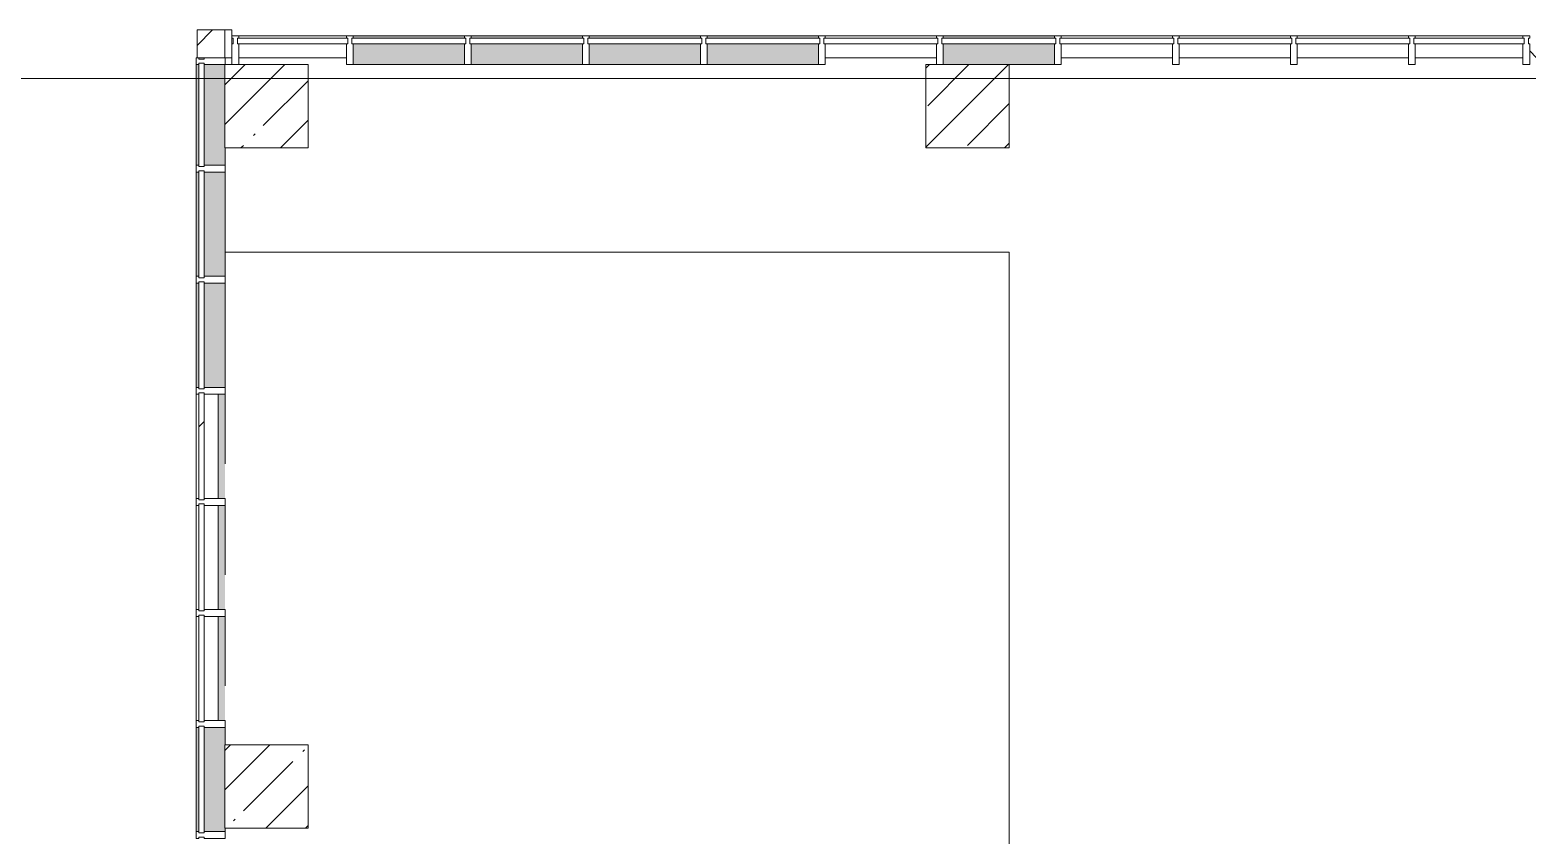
# Model space of a CAD drawing. Header units: millimetres. Extents: x -6228 to 201956, y -8553 to 30426.
# Drawn here: x 2656 to 13440, y 21550 to 27350 of the extents above; entities that cross this region are included whole.
import ezdxf

# ---------------------------------------------------------------- set-up
doc = ezdxf.new("R2010")
doc.units = ezdxf.units.MM
doc.linetypes.add('200_ШТРИХ__ш1_п0_6_', pattern=[800, 500, -300])
doc.linetypes.add('Осевая', pattern=[15875, 3175, -2381.25, 7937.5, -2381.25])
for name, color, linetype, lineweight in [('A-DETL-MBND-1', 7, '200_ШТРИХ__ш1_п0_6_', 9), ('A-GLAZ-CURT', 7, 'Continuous', 5), ('A-GLAZ-CWMG', 7, 'Continuous', 5), ('A-WALL', 7, 'Continuous', 5), ('S-COLS', 7, 'Continuous', 5), ('Оси', 7, 'Continuous', 9), ('Оси-2', 7, 'Осевая', 9)]:
    doc.layers.add(name, color=color, linetype=linetype, lineweight=lineweight)
doc.layers.add('A-FLOR-1', color=7, linetype='Continuous', lineweight=5, true_color=0xaaaaaa)
doc.layers.add('A-GLAZ-CWMG-1', color=7, linetype='Continuous', lineweight=5, true_color=0x383e42)

# ---------------------------------------------------------------- blocks, each defined once
blk = doc.blocks.new('Прямоугольный импост - Импост структурный с накладкой - 190мм-22856805-2_1_2_птичка копия 1')
at = {"layer": 'A-GLAZ-CWMG'}
for p, q in [((0, 17), (-50, 17)), ((-50, 17), (-50, 0)), ((-50, 0), (-40, 0)), ((-40, 0), (-40, -40)), ((-10, -40), (-10, 0)), ((-10, 0), (0, 0)), ((0, 11), (0, 17)), ((-40, -40), (-50, -40)), ((-50, -40), (-50, -190)), ((0, -40), (-10, -40)), ((-50, -190), (0, -190))]:
    blk.add_line(p, q, dxfattribs=at)
blk = doc.blocks.new('Системная панель - Стекло - 40мм-22858580-2_1_2_птичка копия 1')
at = {"layer": 'A-GLAZ-CURT'}
for p, q in [((372.5, 40), (-372.5, 40)), ((-372.5, 40), (-372.5, 0)), ((-372.5, 0), (372.5, 0)), ((372.5, 0), (372.5, 40))]:
    blk.add_line(p, q, dxfattribs=at)
blk = doc.blocks.new('Системная панель - Стекло - 40мм-V26-2_1_2_птичка копия 1')
at = {"layer": 'A-GLAZ-CURT'}
for p, q in [((385, 40), (-385, 40)), ((-385, 40), (-385, 0)), ((-385, 0), (385, 0)), ((385, 0), (385, 40))]:
    blk.add_line(p, q, dxfattribs=at)
blk = doc.blocks.new('Прямоугольный импост - Импост структурный с накладкой - 190мм-22856798-2_1_2_птичка копия 1')
at = {"layer": 'A-GLAZ-CWMG'}
for p, q in [((-25, 0), (-25, 17)), ((-25, 17), (25, 17)), ((-15, 0), (-25, 0)), ((-15, -40), (-15, 0)), ((25, 0), (15, 0)), ((15, 0), (15, -40)), ((25, 17), (25, 0)), ((-25, -190), (-25, -40)), ((-25, -40), (-15, -40)), ((15, -40), (25, -40)), ((25, -40), (25, -190)), ((25, -190), (-25, -190))]:
    blk.add_line(p, q, dxfattribs=at)
blk = doc.blocks.new('Прямоугольный импост - Импост структурный с накладкой - 160мм-22858437-2_1_2_птичка копия 1')
at = {"layer": 'A-GLAZ-CWMG'}
for p, q in [((3854, 23925), (3854, 23175)), ((4011, 23925), (4011, 23175))]:
    blk.add_line(p, q, dxfattribs=at)
blk = doc.blocks.new('Системная панель - Стекло - 40мм-V27-2_1_2_птичка копия 1')
at = {"layer": 'A-GLAZ-CURT'}
for p, q in [((385, 40), (-385, 40)), ((-385, 40), (-385, 0)), ((-385, 0), (385, 0)), ((385, 0), (385, 40))]:
    blk.add_line(p, q, dxfattribs=at)
blk = doc.blocks.new('Системная панель - Стекло - 40мм-V28-2_1_2_птичка копия 1')
at = {"layer": 'A-GLAZ-CURT'}
h = blk.add_hatch(dxfattribs=at)
h.set_pattern_fill('FP_43', color=256, style=0, pattern_type=2)
h.set_pattern_definition([(135, (23850.1, -4371.1), (-1414.21, -1414.21), [1000, -3000]), (135, (24350.1, -5371.1), (-1414.21, -1414.21), [3000, -1000]), (135, (24850.1, -3371.1), (-1414.21, -1414.21), [1000, -3000])])
h.paths.add_polyline_path([(385, 40), (-385, 40), (-385, 0), (385, 0)])
for p, q in [((385, 40), (-385, 40)), ((-385, 40), (-385, 0)), ((-385, 0), (385, 0)), ((385, 0), (385, 40))]:
    blk.add_line(p, q, dxfattribs=at)
blk = doc.blocks.new('Системная панель - Стекло - 40мм-22856069-2_1_2_птичка копия 1')
at = {"layer": 'A-GLAZ-CURT'}
for p, q in [((397.5, 0), (-397.5, 0)), ((-397.5, 0), (-397.5, -40)), ((397.5, -40), (397.5, 0)), ((-397.5, -40), (397.5, -40))]:
    blk.add_line(p, q, dxfattribs=at)
blk = doc.blocks.new('Системная панель - Стекло - 40мм-22856070-2_1_2_птичка копия 1')
at = {"layer": 'A-GLAZ-CURT'}
h = blk.add_hatch(dxfattribs=at)
h.set_pattern_fill('FP_44', color=256, style=0, pattern_type=2)
h.set_pattern_definition([(45, (-9285, -26790), (-1414.21, 1414.21), [1000, -3000]), (45, (-10285, -27290), (-1414.21, 1414.21), [3000, -1000]), (45, (-8285, -27790), (-1414.21, 1414.21), [1000, -3000])])
h.paths.add_polyline_path([(410, -40), (410, 0), (-410, 0), (-410, -40)])
for p, q in [((410, 0), (-410, 0)), ((-410, 0), (-410, -40)), ((-410, -40), (410, -40)), ((410, -40), (410, 0))]:
    blk.add_line(p, q, dxfattribs=at)
blk = doc.blocks.new('Системная панель - Стекло - 40мм-V29-2_1_2_птичка копия 1')
at = {"layer": 'A-GLAZ-CURT'}
for p, q in [((410, 0), (-410, 0)), ((-410, 0), (-410, -40)), ((-410, -40), (410, -40)), ((410, -40), (410, 0))]:
    blk.add_line(p, q, dxfattribs=at)
blk = doc.blocks.new('Системная панель - Стекло - 40мм-22856305-2_1_2_птичка копия 1')
at = {"layer": 'A-GLAZ-CURT'}
h = blk.add_hatch(dxfattribs=at)
h.set_pattern_fill('FP_45', color=256, style=0, pattern_type=2)
h.set_pattern_definition([(45, (-11835.1, -26790), (-1414.21, 1414.21), [1000, -3000]), (45, (-12835.1, -27290), (-1414.21, 1414.21), [3000, -1000]), (45, (-10835.1, -27790), (-1414.21, 1414.21), [1000, -3000])])
h.paths.add_polyline_path([(410, -40), (410, 0), (-410, 0), (-410, -40), (130, -40)])
for p, q in [((410, 0), (-410, 0)), ((-410, 0), (-410, -40)), ((-410, -40), (410, -40)), ((410, -40), (410, 0))]:
    blk.add_line(p, q, dxfattribs=at)
blk = doc.blocks.new('Системная панель - Стекло - 40мм-V30-2_1_2_птичка копия 1')
at = {"layer": 'A-GLAZ-CURT'}
for p, q in [((410, 0), (-410, 0)), ((-410, 0), (-410, -40)), ((-410, -40), (410, -40)), ((410, -40), (410, 0))]:
    blk.add_line(p, q, dxfattribs=at)
blk = doc.blocks.new('Системная панель - Стекло - 40мм-V31-2_1_2_птичка копия 1')
at = {"layer": 'A-GLAZ-CURT'}
for p, q in [((397.5, 0), (-397.5, 0)), ((-397.5, 0), (-397.5, -40)), ((397.5, -40), (397.5, 0)), ((-397.5, -40), (397.5, -40))]:
    blk.add_line(p, q, dxfattribs=at)
blk = doc.blocks.new('Прямоугольный импост - Импост структурный с накладкой - 190мм-22856073-2_1_2_птичка копия 1')
at = {"layer": 'A-GLAZ-CWMG'}
for p, q in [((-50, 40), (-50, 190)), ((-50, 190), (0, 190)), ((0, 190), (0, 40)), ((-40, 40), (-50, 40)), ((-50, -17), (-50, 0)), ((-50, 0), (-40, 0)), ((-40, 0), (-40, 40)), ((-10, 40), (-10, 0)), ((0, 40), (-10, 40)), ((-10, 0), (0, 0)), ((0, 0), (0, -17)), ((0, -17), (-50, -17))]:
    blk.add_line(p, q, dxfattribs=at)
blk = doc.blocks.new('Прямоугольный импост - Импост структурный с накладкой - 160мм-22794259-2_1_2_птичка копия 1')
at = {"layer": 'A-GLAZ-CWMG'}
for p, q in [((4160, 27307), (4935, 27307)), ((4160, 27150), (4935, 27150))]:
    blk.add_line(p, q, dxfattribs=at)
blk = doc.blocks.new('Прямоугольный импост - Импост структурный с накладкой - 160мм-20149070-2_1_2_птичка копия 1')
at = {"layer": 'A-GLAZ-CWMG'}
for p, q in [((8385, 27307), (9185, 27307)), ((8385, 27150), (9185, 27150))]:
    blk.add_line(p, q, dxfattribs=at)
blk = doc.blocks.new('Прямоугольный импост - Импост структурный с накладкой - 160мм-22794460-2_1_2_птичка копия 1')
at = {"layer": 'A-GLAZ-CWMG'}
for p, q in [((10935, 27307), (11285, 27307)), ((10935, 27150), (11285, 27150))]:
    blk.add_line(p, q, dxfattribs=at)
blk = doc.blocks.new('Прямоугольный импост - Импост структурный с накладкой - 160мм-22794342-2_1_2_птичка копия 1')
at = {"layer": 'A-GLAZ-CWMG'}
for p, q in [((11285, 27307), (11735, 27307)), ((11285, 27150), (11735, 27150))]:
    blk.add_line(p, q, dxfattribs=at)
blk = doc.blocks.new('Прямоугольный импост - Импост структурный с накладкой - 190мм-22856065-2_1_2_птичка копия 1')
at = {"layer": 'A-GLAZ-CWMG'}
for p, q in [((-25, 40), (-25, 190)), ((-25, 190), (25, 190)), ((25, 190), (25, 40)), ((-15, 40), (-25, 40)), ((-25, -17), (-25, 0)), ((-25, 0), (-15, 0)), ((-15, 0), (-15, 40)), ((15, 40), (15, 0)), ((25, 40), (15, 40)), ((15, 0), (25, 0)), ((25, 0), (25, -17)), ((25, -17), (-25, -17))]:
    blk.add_line(p, q, dxfattribs=at)
blk = doc.blocks.new('Прямоугольный импост - Импост структурный с накладкой - 190мм-V32-2_1_2_птичка копия 1')
at = {"layer": 'A-GLAZ-CWMG'}
for p, q in [((-50, 190), (-50, 40)), ((0, 40), (0, 190)), ((-50, 40), (-40, 40)), ((-40, 0), (-50, 0)), ((-50, 0), (-50, -17)), ((-40, 40), (-40, 0)), ((-10, 0), (-10, 40)), ((-10, 40), (0, 40)), ((0, 0), (-10, 0)), ((0, -17), (0, 0)), ((-50, -17), (0, -17))]:
    blk.add_line(p, q, dxfattribs=at)
blk = doc.blocks.new('Системная панель - Стекло - 40мм-V58-2_1_2_птичка копия 1')
at = {"layer": 'A-GLAZ-CURT'}
h = blk.add_hatch(dxfattribs=at)
h.set_pattern_fill('FP_66', color=256, style=0, pattern_type=2)
h.set_pattern_definition([(135, (24650.1, -4371.1), (-1414.21, -1414.21), [1000, -3000]), (135, (25150.1, -5371.1), (-1414.21, -1414.21), [3000, -1000]), (135, (25650.1, -3371.1), (-1414.21, -1414.21), [1000, -3000])])
h.paths.add_polyline_path([(385, 40), (-385, 40), (-385, 0), (385, 0)])
for p, q in [((385, 40), (-385, 40)), ((-385, 40), (-385, 0)), ((-385, 0), (385, 0)), ((385, 0), (385, 40))]:
    blk.add_line(p, q, dxfattribs=at)
blk = doc.blocks.new('Прямоугольный импост - Импост структурный с накладкой - 190мм-V59-2_1_2_птичка копия 1')
at = {"layer": 'A-GLAZ-CWMG-1'}
for points in [[(3871, 24775), (3871, 25525), (3854, 25525), (3854, 24775)], [(4061, 24775), (4061, 25525), (3911, 25525), (3911, 24775)]]:
    blk.add_hatch(color=256, dxfattribs=at).paths.add_polyline_path(points)
at = {"layer": 'A-GLAZ-CWMG'}
for p, q in [((3854, 25525), (3854, 24775)), ((4061, 25525), (4061, 24775))]:
    blk.add_line(p, q, dxfattribs=at)
blk = doc.blocks.new('Системная панель - Стекло - 40мм-V60-2_1_2_птичка копия 1')
at = {"layer": 'A-GLAZ-CURT'}
for p, q in [((410, 0), (-410, 0)), ((-410, 0), (-410, -40)), ((-410, -40), (410, -40)), ((410, -40), (410, 0))]:
    blk.add_line(p, q, dxfattribs=at)
blk = doc.blocks.new('Прямоугольный импост - Импост структурный с накладкой - 190мм-23186024-2_1_2_птичка копия 1')
at = {"layer": 'A-GLAZ-CWMG-1'}
for points in [[(9730, 27290), (10035, 27290), (10035, 27307), (9235, 27307), (9235, 27290)], [(9730, 27100), (10035, 27100), (10035, 27250), (9235, 27250), (9235, 27100), (9710, 27100)]]:
    blk.add_hatch(color=256, dxfattribs=at).paths.add_polyline_path(points)
at = {"layer": 'A-GLAZ-CWMG'}
for p, q in [((9235, 27307), (10035, 27307)), ((9710, 27100), (10035, 27100))]:
    blk.add_line(p, q, dxfattribs=at)
blk = doc.blocks.new('Прямоугольный импост - Импост структурный с накладкой - 190мм-V61-2_1_2_птичка копия 1')
at = {"layer": 'A-GLAZ-CWMG'}
for p, q in [((-25, 40), (-25, 190)), ((25, 190), (25, 40)), ((-15, 40), (-25, 40)), ((-25, -17), (-25, 0)), ((-25, 0), (-15, 0)), ((-15, 0), (-15, 40)), ((15, 40), (15, 0)), ((25, 40), (15, 40)), ((15, 0), (25, 0)), ((25, 0), (25, -17)), ((25, -17), (-25, -17))]:
    blk.add_line(p, q, dxfattribs=at)
blk = doc.blocks.new('Системная панель - Стекло - 40мм-V62-2_1_2_птичка копия 1')
at = {"layer": 'A-GLAZ-CURT'}
for p, q in [((410, 0), (-410, 0)), ((-410, 0), (-410, -40)), ((-410, -40), (410, -40)), ((410, -40), (410, 0))]:
    blk.add_line(p, q, dxfattribs=at)
blk = doc.blocks.new('Прямоугольный импост - Импост структурный с накладкой - 190мм-V63-2_1_2_птичка копия 1')
at = {"layer": 'A-GLAZ-CWMG-1'}
for points in [[(7995, 27290), (8335, 27290), (8335, 27307), (7535, 27307), (7535, 27290)], [(7995, 27100), (8335, 27100), (8335, 27250), (7535, 27250), (7535, 27100)]]:
    blk.add_hatch(color=256, dxfattribs=at).paths.add_polyline_path(points)
at = {"layer": 'A-GLAZ-CWMG'}
for p, q in [((7535, 27307), (8335, 27307)), ((7535, 27100), (8335, 27100))]:
    blk.add_line(p, q, dxfattribs=at)
blk = doc.blocks.new('Системная панель - Стекло - 40мм-V90-2_1_2_птичка копия 1')
at = {"layer": 'A-GLAZ-CURT'}
for p, q in [((410, 0), (-410, 0)), ((-410, 0), (-410, -40)), ((-410, -40), (410, -40)), ((410, -40), (410, 0))]:
    blk.add_line(p, q, dxfattribs=at)
blk = doc.blocks.new('Системная панель - Стекло - 40мм-V91-2_1_2_птичка копия 1')
at = {"layer": 'A-GLAZ-CURT'}
for p, q in [((410, 0), (-410, 0)), ((-410, 0), (-410, -40)), ((-410, -40), (410, -40)), ((410, -40), (410, 0))]:
    blk.add_line(p, q, dxfattribs=at)
blk = doc.blocks.new('Прямоугольный импост - Импост структурный с накладкой - 190мм-22858574-2_1_2_птичка копия 1')
at = {"layer": 'A-GLAZ-CWMG-1'}
for points in [[(3871, 26375), (3871, 27100), (3854, 27100), (3854, 26375)], [(4061, 26375), (4060, 27100), (3911, 27100), (3911, 26375), (4060, 26375)]]:
    blk.add_hatch(color=256, dxfattribs=at).paths.add_polyline_path(points)
at = {"layer": 'A-GLAZ-CWMG'}
for p, q in [((3854, 27100), (3854, 26375)), ((4061, 26500), (4061, 26375))]:
    blk.add_line(p, q, dxfattribs=at)
blk = doc.blocks.new('BSC_Колонна _Прямоугольная - 200х200-22401950-2_1_2_птичка копия 1')
at = {"layer": 'S-COLS'}
h = blk.add_hatch(dxfattribs=at)
h.set_pattern_fill('FP_104', color=256, style=0, pattern_type=2)
h.set_pattern_definition([(45, (-3960, -27250), (-176.7767, 176.7767), [])])
h.paths.add_polyline_path([(100, -100), (100, 100), (-100, 100), (-100, -100)])
for p, q in [((100, 100), (-100, 100)), ((-100, 100), (-100, -100)), ((100, -100), (100, 100)), ((-100, -100), (100, -100))]:
    blk.add_line(p, q, dxfattribs=at)
blk = doc.blocks.new('Системная панель - Стекло - 40мм-V103-2_1_2_птичка копия 1')
at = {"layer": 'A-GLAZ-CURT'}
h = blk.add_hatch(dxfattribs=at)
h.set_pattern_fill('FP_105', color=256, style=0, pattern_type=2)
h.set_pattern_definition([(45, (-6735, -26790), (-1414.21, 1414.21), [1000, -3000]), (45, (-7735, -27290), (-1414.21, 1414.21), [3000, -1000]), (45, (-5735, -27790), (-1414.21, 1414.21), [1000, -3000])])
h.paths.add_polyline_path([(410, -40), (410, 0), (-410, 0), (-410, -40), (25, -40)])
for p, q in [((410, 0), (-410, 0)), ((-410, 0), (-410, -40)), ((-410, -40), (410, -40)), ((410, -40), (410, 0))]:
    blk.add_line(p, q, dxfattribs=at)
blk = doc.blocks.new('Системная панель - Стекло - 40мм-V104-2_1_2_птичка копия 1')
at = {"layer": 'A-GLAZ-CURT'}
for p, q in [((385, 40), (-385, 40)), ((-385, 40), (-385, 0)), ((-385, 0), (385, 0)), ((385, 0), (385, 40))]:
    blk.add_line(p, q, dxfattribs=at)
blk = doc.blocks.new('BSC_Колонна _Прямоугольная - 600х600-V108-2_1_2_птичка копия 1')
at = {"layer": 'S-COLS'}
h = blk.add_hatch(dxfattribs=at)
h.set_pattern_fill('FP_108', color=256, style=0, pattern_type=2)
h.set_pattern_definition([(45, (-9410, -26800), (-285.123, 285.123), []), (45, (-9124.88, -26800), (-285.123, 285.123), [504.031, -100.806, 16.764, -84.042])])
h.paths.add_polyline_path([(-300, -300), (300, -300), (300, 300), (-300, 300)])
for p, q in [((300, 300), (-300, 300)), ((-300, 300), (-300, -300)), ((300, -300), (300, 300)), ((-300, -300), (300, -300))]:
    blk.add_line(p, q, dxfattribs=at)
blk = doc.blocks.new('BSC_Колонна _Прямоугольная - 600х600-V109-2_1_2_птичка копия 1')
at = {"layer": 'S-COLS'}
h = blk.add_hatch(dxfattribs=at)
h.set_pattern_fill('FP_109', color=256, style=0, pattern_type=2)
h.set_pattern_definition([(45, (-4360, -26800), (-285.123, 285.123), []), (45, (-4074.88, -26800), (-285.123, 285.123), [504.031, -100.806, 16.764, -84.042])])
h.paths.add_polyline_path([(-300, -300), (300, -300), (300, 300), (-300, 300), (-300, -38)])
for p, q in [((300, 300), (-300, 300)), ((-300, 300), (-300, -300)), ((300, -300), (300, 300)), ((-300, -300), (300, -300))]:
    blk.add_line(p, q, dxfattribs=at)
blk = doc.blocks.new('BSC_Колонна _Прямоугольная - 600х600-V110-2_1_2_птичка копия 1')
at = {"layer": 'S-COLS'}
h = blk.add_hatch(dxfattribs=at)
h.set_pattern_fill('FP_111', color=256, style=0, pattern_type=2)
h.set_pattern_definition([(45, (-4360, -21900), (-285.123, 285.123), []), (45, (-4074.88, -21900), (-285.123, 285.123), [504.031, -100.806, 16.764, -84.042])])
h.paths.add_polyline_path([(-300, -300), (300, -300), (300, 300), (-300, 300)])
for p, q in [((300, 300), (-300, 300)), ((-300, 300), (-300, -300)), ((300, -300), (300, 300)), ((-300, -300), (300, -300))]:
    blk.add_line(p, q, dxfattribs=at)
blk = doc.blocks.new('Системная панель - Стекло - 40мм-V119-2_1_2_птичка копия 1')
at = {"layer": 'A-GLAZ-CURT'}
for p, q in [((385, 40), (-385, 40)), ((-385, 40), (-385, 0)), ((-385, 0), (385, 0)), ((385, 0), (385, 40))]:
    blk.add_line(p, q, dxfattribs=at)
blk = doc.blocks.new('Прямоугольный импост - Импост структурный с накладкой - 190мм-V120-2_1_2_птичка копия 1')
at = {"layer": 'A-GLAZ-CWMG-1'}
for points in [[(3871, 21575), (3871, 22325), (3854, 22325), (3854, 21575)], [(4061, 21575), (4061, 22325), (3911, 22325), (3911, 21575), (4060, 21575)]]:
    blk.add_hatch(color=256, dxfattribs=at).paths.add_polyline_path(points)
at = {"layer": 'A-GLAZ-CWMG'}
for p, q in [((3854, 22325), (3854, 21575)), ((4061, 22325), (4061, 22200)), ((4061, 21600), (4061, 21575))]:
    blk.add_line(p, q, dxfattribs=at)
blk = doc.blocks.new('Прямоугольный импост - Импост структурный с накладкой - 190мм-V138-2_1_2_птичка копия 1')
at = {"layer": 'A-DETL-MBND-1'}
blk.add_hatch(color=256, dxfattribs=at).paths.add_polyline_path([(4061, 23975), (4061, 24725), (4011, 24725), (4011, 23975)])
blk.add_line((4061, 24725), (4061, 23975), dxfattribs=at)

msp = doc.modelspace()

# ---------------------------------------------------------------- hatches: boundary and pattern name
at = {"layer": 'A-WALL'}
h = msp.add_hatch(dxfattribs=at)
h.set_pattern_fill('FP_30', color=256, style=0, pattern_type=2)
h.set_pattern_definition([(135, (0, 0), (-176.7767, -176.7767), [])])
h.paths.add_polyline_path([(13710, 27150), (13710, 27350), (13460.3, 27350), (13460.3, 27150)])
h.paths.add_polyline_path([(4060, 27150), (4110, 27150), (4110, 27350), (4060, 27350)])

# ---------------------------------------------------------------- linework, layer by layer
at = {"layer": 'A-FLOR-1'}
for p, q in [((9710, 25750), (4061.1, 25750)), ((9710, 20770), (9710, 25750))]:
    msp.add_line(p, q, dxfattribs=at)
at = {"layer": 'A-WALL'}
for p, q in [((4110, 27350), (4060, 27350)), ((4110, 27150), (4110, 27350)), ((4060, 27150), (4110, 27150))]:
    msp.add_line(p, q, dxfattribs=at)
at = {"layer": 'Оси'}
msp.add_line((-2111, 27000), (10389, 27000), dxfattribs=at)
at = {"layer": 'Оси-2'}
msp.add_line((10389, 27000), (21360, 27000), dxfattribs=at)

# ---------------------------------------------------------------- block references
at = {"layer": 'A-DETL-MBND-1'}
for p in [(0, 0), (0, -800), (0, -1600)]:
    msp.add_blockref('Прямоугольный импост - Импост структурный с накладкой - 190мм-V138-2_1_2_птичка копия 1', p, dxfattribs=at)
at = {"layer": 'A-GLAZ-CURT'}
for name, p in [('Системная панель - Стекло - 40мм-22856069-2_1_2_птичка копия 1', (4547.5, 27290)), ('Системная панель - Стекло - 40мм-V91-2_1_2_птичка копия 1', (5385, 27290)), ('Системная панель - Стекло - 40мм-V103-2_1_2_птичка копия 1', (6235, 27290)), ('Системная панель - Стекло - 40мм-V90-2_1_2_птичка копия 1', (7085, 27290)), ('Системная панель - Стекло - 40мм-V62-2_1_2_птичка копия 1', (7935, 27290)), ('Системная панель - Стекло - 40мм-22856070-2_1_2_птичка копия 1', (8785, 27290)), ('Системная панель - Стекло - 40мм-V60-2_1_2_птичка копия 1', (9635, 27290)), ('Системная панель - Стекло - 40мм-V29-2_1_2_птичка копия 1', (10485, 27290)), ('Системная панель - Стекло - 40мм-22856305-2_1_2_птичка копия 1', (11335.1, 27290)), ('Системная панель - Стекло - 40мм-V30-2_1_2_птичка копия 1', (12185.3, 27290)), ('Системная панель - Стекло - 40мм-V31-2_1_2_птичка копия 1', (13022.8, 27290))]:
    msp.add_blockref(name, p, dxfattribs=at)
at = {"layer": 'A-GLAZ-CURT', "rotation": 269.9999999999999}
for name, p in [('Системная панель - Стекло - 40мм-22858580-2_1_2_птичка копия 1', (3871.1, 26737.6)), ('Системная панель - Стекло - 40мм-V104-2_1_2_птичка копия 1', (3871.1, 25950.1)), ('Системная панель - Стекло - 40мм-V58-2_1_2_птичка копия 1', (3871.1, 25150.1)), ('Системная панель - Стекло - 40мм-V28-2_1_2_птичка копия 1', (3871.1, 24350.1)), ('Системная панель - Стекло - 40мм-V26-2_1_2_птичка копия 1', (3871.1, 23550.1)), ('Системная панель - Стекло - 40мм-V27-2_1_2_птичка копия 1', (3871.1, 22750.1)), ('Системная панель - Стекло - 40мм-V119-2_1_2_птичка копия 1', (3871.1, 21950.1))]:
    msp.add_blockref(name, p, dxfattribs=at)
at = {"layer": 'A-GLAZ-CWMG'}
for name, p, rotation in [('Прямоугольный импост - Импост структурный с накладкой - 190мм-V32-2_1_2_птичка копия 1', (4110, 27290), 180), ('Прямоугольный импост - Импост структурный с накладкой - 190мм-22856805-2_1_2_птичка копия 1', (3871.1, 27150.1), 89.99999999999991)]:
    msp.add_blockref(name, p, dxfattribs=dict(at, rotation=rotation))
for name, p in [('Прямоугольный импост - Импост структурный с накладкой - 160мм-22794259-2_1_2_птичка копия 1', (0, 0)), ('Прямоугольный импост - Импост структурный с накладкой - 190мм-V63-2_1_2_птичка копия 1', (-2550, 0)), ('Прямоугольный импост - Импост структурный с накладкой - 190мм-V63-2_1_2_птичка копия 1', (-1700, 0)), ('Прямоугольный импост - Импост структурный с накладкой - 190мм-V63-2_1_2_птичка копия 1', (-850, 0)), ('Прямоугольный импост - Импост структурный с накладкой - 190мм-V63-2_1_2_птичка копия 1', (0, 0)), ('Прямоугольный импост - Импост структурный с накладкой - 160мм-20149070-2_1_2_птичка копия 1', (0, 0)), ('Прямоугольный импост - Импост структурный с накладкой - 190мм-23186024-2_1_2_птичка копия 1', (0, 0)), ('Прямоугольный импост - Импост структурный с накладкой - 160мм-20149070-2_1_2_птичка копия 1', (1700, 0)), ('Прямоугольный импост - Импост структурный с накладкой - 160мм-22794460-2_1_2_птичка копия 1', (0, 0)), ('Прямоугольный импост - Импост структурный с накладкой - 160мм-22794342-2_1_2_птичка копия 1', (0, 0)), ('Прямоугольный импост - Импост структурный с накладкой - 160мм-20149070-2_1_2_птичка копия 1', (3400.3, 0)), ('Прямоугольный импост - Импост структурный с накладкой - 160мм-22794259-2_1_2_птичка копия 1', (8475.3, 0)), ('Прямоугольный импост - Импост структурный с накладкой - 190мм-22858574-2_1_2_птичка копия 1', (0, 0)), ('Прямоугольный импост - Импост структурный с накладкой - 190мм-V59-2_1_2_птичка копия 1', (0, 800)), ('Прямоугольный импост - Импост структурный с накладкой - 190мм-V59-2_1_2_птичка копия 1', (0, 0)), ('Прямоугольный импост - Импост структурный с накладкой - 160мм-22858437-2_1_2_птичка копия 1', (0, 800)), ('Прямоугольный импост - Импост структурный с накладкой - 160мм-22858437-2_1_2_птичка копия 1', (0, 0)), ('Прямоугольный импост - Импост структурный с накладкой - 160мм-22858437-2_1_2_птичка копия 1', (0, -800)), ('Прямоугольный импост - Импост структурный с накладкой - 190мм-V120-2_1_2_птичка копия 1', (0, 0))]:
    msp.add_blockref(name, p, dxfattribs=at)
at = {"layer": 'A-GLAZ-CWMG', "extrusion": (0, 0, -1)}
for name, p, rotation in [('Прямоугольный импост - Импост структурный с накладкой - 190мм-22856065-2_1_2_птичка копия 1', (-4960, 27290), 180), ('Прямоугольный импост - Импост структурный с накладкой - 190мм-22856065-2_1_2_птичка копия 1', (-5810, 27290), 180), ('Прямоугольный импост - Импост структурный с накладкой - 190мм-22856065-2_1_2_птичка копия 1', (-6660, 27290), 180), ('Прямоугольный импост - Импост структурный с накладкой - 190мм-22856065-2_1_2_птичка копия 1', (-7510, 27290), 180), ('Прямоугольный импост - Импост структурный с накладкой - 190мм-22856065-2_1_2_птичка копия 1', (-8360, 27290), 180), ('Прямоугольный импост - Импост структурный с накладкой - 190мм-V61-2_1_2_птичка копия 1', (-9210, 27290), 180), ('Прямоугольный импост - Импост структурный с накладкой - 190мм-22856065-2_1_2_птичка копия 1', (-10060, 27290), 180), ('Прямоугольный импост - Импост структурный с накладкой - 190мм-22856065-2_1_2_птичка копия 1', (-10910, 27290), 180), ('Прямоугольный импост - Импост структурный с накладкой - 190мм-22856065-2_1_2_птичка копия 1', (-11760.3, 27290), 180), ('Прямоугольный импост - Импост структурный с накладкой - 190мм-22856065-2_1_2_птичка копия 1', (-12610.3, 27290), 180), ('Прямоугольный импост - Импост структурный с накладкой - 190мм-22856073-2_1_2_птичка копия 1', (-13460.3, 27290), 180), ('Прямоугольный импост - Импост структурный с накладкой - 190мм-22856798-2_1_2_птичка копия 1', (-3871.1, 26350.1), 270.0000000000001), ('Прямоугольный импост - Импост структурный с накладкой - 190мм-22856798-2_1_2_птичка копия 1', (-3871.1, 25550.1), 270.0000000000001), ('Прямоугольный импост - Импост структурный с накладкой - 190мм-22856798-2_1_2_птичка копия 1', (-3871.1, 24750.1), 270.0000000000001), ('Прямоугольный импост - Импост структурный с накладкой - 190мм-22856798-2_1_2_птичка копия 1', (-3871.1, 23950.1), 270.0000000000001), ('Прямоугольный импост - Импост структурный с накладкой - 190мм-22856798-2_1_2_птичка копия 1', (-3871.1, 23150.1), 270.0000000000001), ('Прямоугольный импост - Импост структурный с накладкой - 190мм-22856798-2_1_2_птичка копия 1', (-3871.1, 22350.1), 270.0000000000001), ('Прямоугольный импост - Импост структурный с накладкой - 190мм-22856798-2_1_2_птичка копия 1', (-3871.1, 21550.1), 270.0000000000001)]:
    msp.add_blockref(name, p, dxfattribs=dict(at, rotation=rotation))
at = {"layer": 'S-COLS'}
for name, p in [('BSC_Колонна _Прямоугольная - 200х200-22401950-2_1_2_птичка копия 1', (3960, 27250)), ('BSC_Колонна _Прямоугольная - 600х600-V109-2_1_2_птичка копия 1', (4360, 26800)), ('BSC_Колонна _Прямоугольная - 600х600-V108-2_1_2_птичка копия 1', (9410, 26800)), ('BSC_Колонна _Прямоугольная - 600х600-V110-2_1_2_птичка копия 1', (4360, 21900))]:
    msp.add_blockref(name, p, dxfattribs=at)

doc.saveas('drawing.dxf')
